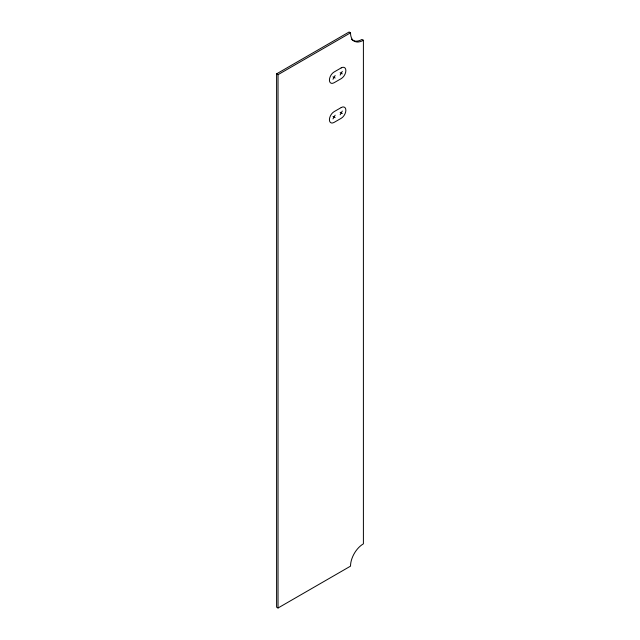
<?xml version="1.0" encoding="UTF-8"?>
<svg xmlns="http://www.w3.org/2000/svg" width="640" height="640" viewBox="0 0 640 640"><rect width="100%" height="100%" fill="white"/><g stroke="black" fill="none" stroke-linecap="round" stroke-linejoin="round"><path stroke-width="0.96" d="M332.992 79.248L335.136 75.528M340.144 75.12L342.296 71.4M332.992 118.904L335.136 115.192M340.144 114.776L342.296 111.056M276.6 73.848L349.088 32L350.52 32.824A18.216 10.512 -60 0 0 363.4 40.264L363.4 543.84A18.216 10.512 -60 0 0 350.52 566.152L278.032 608L276.6 607.176L276.6 73.848L278.032 74.68L350.52 32.824M363.4 40.264L361.968 39.432A18.216 10.512 -60 0 1 351.4 39.168M340.144 72.64L342.296 73.88M332.992 76.768L335.136 78.008M340.144 112.296L342.296 113.536M332.992 116.432L335.136 117.664M278.032 74.68L278.032 608M341.216 67.888L334.064 72.024A6.576 3.8 -60 0 0 329.416 80.072A6.576 3.8 -60 0 0 334.064 82.76L341.216 78.632A6.576 3.8 -60 0 0 345.872 70.576A6.576 3.8 -60 0 0 341.216 67.888M341.216 107.544L334.064 111.68A6.576 3.8 -60 0 0 329.416 119.736A6.576 3.8 -60 0 0 334.064 122.416L341.216 118.288A6.576 3.8 -60 0 0 345.872 110.232A6.576 3.8 -60 0 0 341.216 107.544"/></g></svg>
